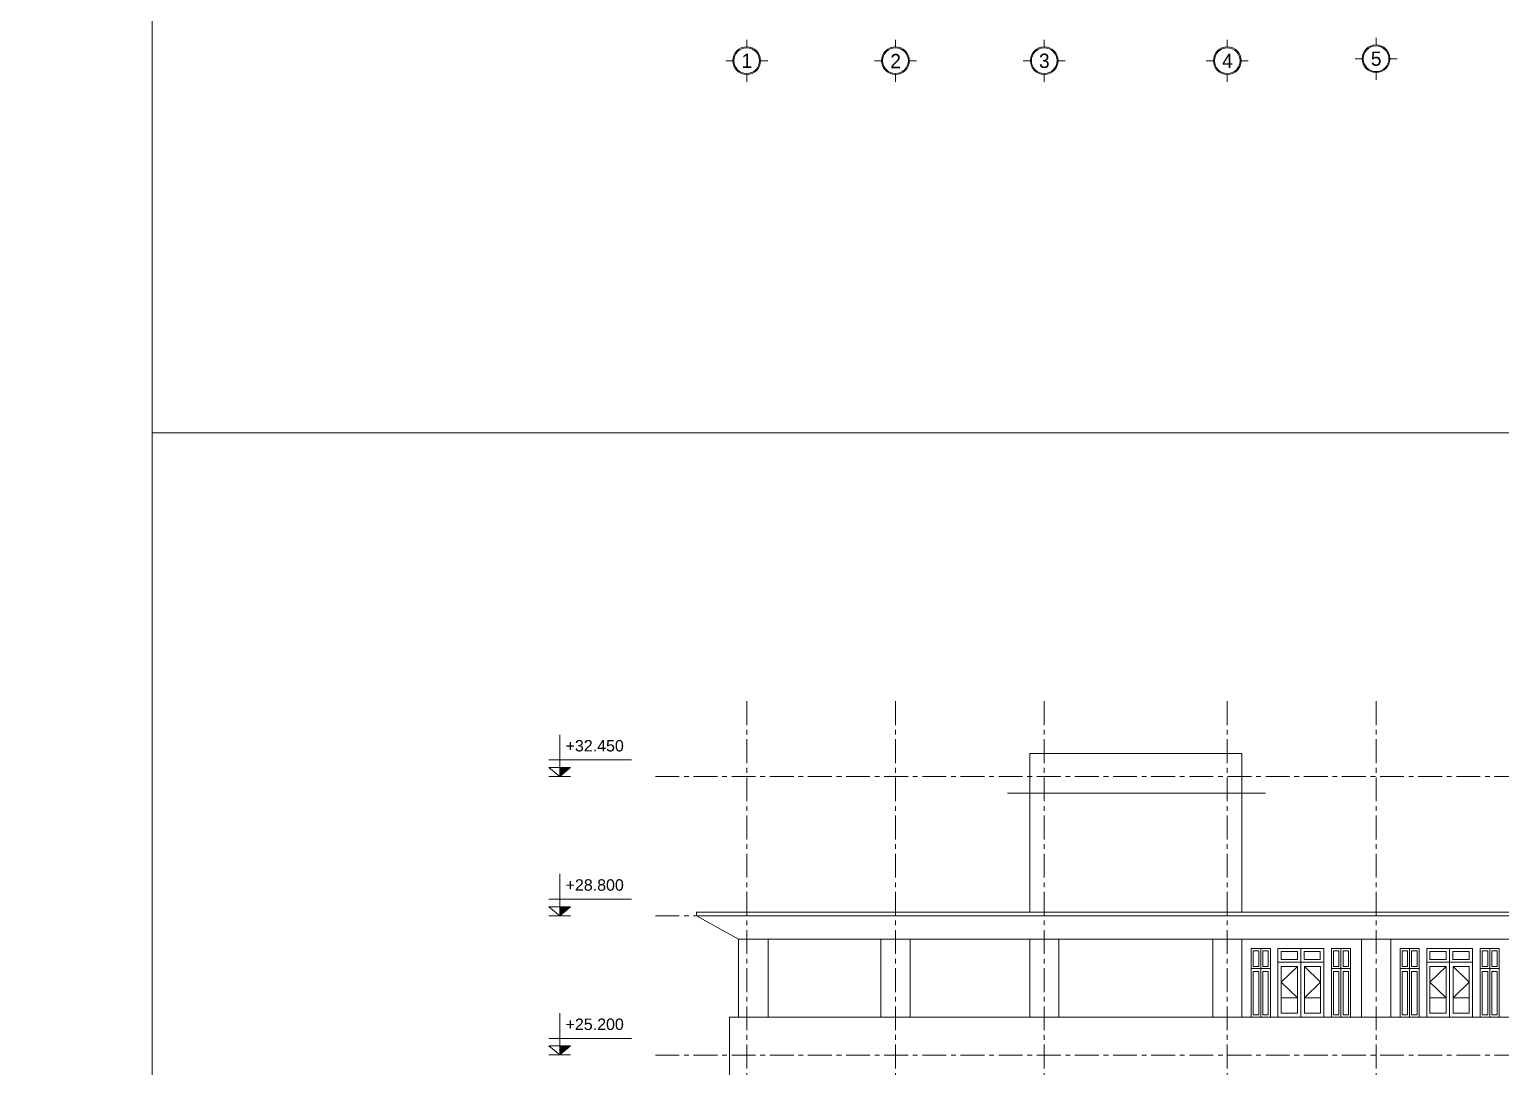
# Model space of a CAD drawing. Header units: millimetres. Extents: x 0 to 8478784, y 0 to 684185.
# Drawn here: x 4005327 to 4043897, y 400113 to 427300 of the extents above; entities that cross this region are included whole.
import ezdxf
from ezdxf.enums import TextEntityAlignment as Align

# ---------------------------------------------------------------- set-up
doc = ezdxf.new("R2010")
doc.units = ezdxf.units.MM
doc.header["$LTSCALE"] = 5000
doc.header["$MEASUREMENT"] = 0
doc.linetypes.add('CENTER', pattern=[2, 1.25, -0.25, 0.25, -0.25])
for name, color, linetype, lineweight in [('00-XM.Dim', 8, 'Continuous', 15), ('00-XMT.Axes', 22, 'CENTER', 15), ('00-XMT.Text', 4, 'Continuous', 20), ('02-XMT.Beams', 94, 'Continuous', 25), ('NET KY HIEU', 31, 'Continuous', 20), ('net thay', 7, 'Continuous', 15)]:
    doc.layers.add(name, color=color, linetype=linetype, lineweight=lineweight)
doc.styles.add('CHU THUONG', font='chhbg.shx', dxfattribs={"width": 0.8, "height": 220})
doc.styles.add('huan-vnari', font='VNARIAL.TTF', dxfattribs={"height": 300})
doc.styles.add('VnAvantH', font='VHAVAN.TTF')

# ---------------------------------------------------------------- blocks, each defined once
blk = doc.blocks.new('cot')
at = {"layer": 'NET KY HIEU', "color": 7}
for p, q in [((0, 615), (0, 0)), ((1060, 243), (-160, 243)), ((0, 0), (-160, 133)), ((160, 133), (-160, 133)), ((0, 0), (160, 133))]:
    blk.add_line(p, q, dxfattribs=at)
at = {"layer": 'NET KY HIEU', "color": 1, "ltscale": 600}
blk.add_line((160, 0), (-160, 0), dxfattribs=at)
at = {"layer": 'NET KY HIEU', "ltscale": 600}
blk.add_solid([(0, 0), (0, 133), (160, 133)], dxfattribs=at)
at = {"layer": 'NET KY HIEU', "color": 3, "style": 'CHU THUONG', "width": 0.8}
blk.add_attdef('%%P0.000', text='', height=220, dxfattribs=at).set_placement((87, 453), align=Align.MIDDLE_LEFT)
blk = doc.blocks.new('00-XMT-Axis symbol')
at = {"layer": '00-XMT.Axes', "linetype": 'Continuous'}
for p, q in [((0, 2.9), (0, 4.4)), ((-2.9, 0), (-4.4, 0)), ((2.9, 0), (4.4, 0)), ((0, -2.9), (0, -4.4))]:
    blk.add_line(p, q, dxfattribs=at)
blk.add_circle((0, 0), 2.9, dxfattribs=at)
at = {"layer": '00-XMT.Axes', "color": 7, "linetype": 'Continuous'}
blk.add_circle((0, 0), 2.7, dxfattribs=at)
at = {"layer": '00-XMT.Text', "color": 7, "style": 'VnAvantH'}
blk.add_attdef('00', text='', height=3, dxfattribs=at).set_placement((0.03, -1.47), align=Align.CENTER)

msp = doc.modelspace()

# ---------------------------------------------------------------- linework, layer by layer
at = {"layer": '00-XMT.Axes', "color": 8, "linetype": 'CENTER', "lineweight": 15, "ltscale": 0.1}
for p, q in [((4024132.5, 409691.2), (4024132.5, 372640)), ((4028032.5, 409691.2), (4028032.5, 372640)), ((4031932.5, 409691.2), (4031932.5, 372640)), ((4036732.5, 409691.2), (4036732.5, 372640)), ((4040632.5, 409691.2), (4040632.5, 372640)), ((4021738.8, 407712.9), (4081497.1, 407712.9)), ((4021738.8, 404062.9), (4081497.1, 404062.9)), ((4021738.8, 400412.9), (4081497.1, 400412.9))]:
    msp.add_line(p, q, dxfattribs=at)
at = {"layer": '02-XMT.Beams', "linetype": 'ByBlock', "lineweight": 15}
for p, q in [((4031551, 408317.4), (4037117, 408317.4)), ((4031551, 404162.9), (4031551, 408317.4)), ((4037117, 404162.9), (4037117, 408317.4)), ((4030969.1, 407278.7), (4037732.3, 407278.7)), ((4022816.8, 404062.9), (4022816.8, 404162.9)), ((4022816.8, 404162.9), (4082118.1, 404162.9)), ((4023914.4, 403452.3), (4022816.8, 404062.9)), ((4022816.8, 404062.9), (4082118.1, 404062.9)), ((4023914.4, 401412), (4023914.4, 403452.3)), ((4023914.4, 403452.3), (4081020.5, 403452.3)), ((4024699, 403452.3), (4024699, 401412)), ((4027651, 401412), (4027651, 403452.3)), ((4028417, 403452.3), (4028417, 401412)), ((4031551, 401412), (4031551, 403452.3)), ((4032317, 403452.3), (4032317, 401412)), ((4036351, 401412), (4036351, 403452.3)), ((4037117, 403452.3), (4037117, 401412)), ((4040251, 401412), (4040251, 403452.3)), ((4041017, 403452.3), (4041017, 401412)), ((4037861.6, 403209.5), (4037361.6, 403209.5)), ((4037361.6, 403209.5), (4037361.6, 401409.5)), ((4037414.2, 403142.7), (4037556.3, 403142.7)), ((4037414.2, 403142.7), (4037414.2, 402733.9)), ((4037556.3, 403142.7), (4037556.3, 402733.9)), ((4037611.6, 403209.5), (4037611.6, 402680.6)), ((4037664.2, 403142.7), (4037806.3, 403142.7)), ((4037664.2, 403142.7), (4037664.2, 402733.9)), ((4037806.3, 403142.7), (4037806.3, 402733.9)), ((4037861.6, 401409.5), (4037861.6, 403209.5)), ((4038061.6, 401409.5), (4038061.6, 403209.5)), ((4038061.6, 403209.5), (4039261.6, 403209.5)), ((4038061.6, 401409.5), (4038061.6, 403209.5)), ((4038061.6, 403209.5), (4039261.6, 403209.5)), ((4038145.8, 403127.9), (4038570.4, 403127.9)), ((4038145.8, 403127.9), (4038145.8, 402918.6)), ((4038145.8, 403127.9), (4038570.4, 403127.9)), ((4038145.8, 403127.9), (4038145.8, 402918.6)), ((4038570.4, 403127.9), (4038570.4, 402918.6)), ((4038570.4, 403127.9), (4038570.4, 402918.6)), ((4038661.6, 403209.5), (4038661.6, 402847.8)), ((4038661.6, 403209.5), (4038661.6, 402847.8)), ((4038745.8, 403127.9), (4039170.4, 403127.9)), ((4038745.8, 403127.9), (4038745.8, 402918.6)), ((4038745.8, 403127.9), (4039170.4, 403127.9)), ((4038745.8, 403127.9), (4038745.8, 402918.6)), ((4039170.4, 403127.9), (4039170.4, 402918.6)), ((4039170.4, 403127.9), (4039170.4, 402918.6)), ((4039261.6, 403209.5), (4039261.6, 401409.5)), ((4039261.6, 403209.5), (4039261.6, 401409.5)), ((4039461.6, 403209.5), (4039461.6, 401409.5)), ((4039461.6, 403209.5), (4039961.6, 403209.5)), ((4039461.6, 401409.5), (4039461.6, 403209.5)), ((4039461.6, 403209.5), (4039961.6, 403209.5)), ((4039461.6, 403209.5), (4039461.6, 401409.5)), ((4039461.6, 403209.5), (4039961.6, 403209.5)), ((4039461.6, 401409.5), (4039461.6, 403209.5)), ((4039461.6, 403209.5), (4039961.6, 403209.5)), ((4039658.9, 403142.7), (4039516.9, 403142.7)), ((4039516.9, 403142.7), (4039516.9, 402733.9)), ((4039658.9, 403142.7), (4039516.9, 403142.7)), ((4039516.9, 403142.7), (4039516.9, 402733.9)), ((4039658.9, 403142.7), (4039658.9, 402733.9)), ((4039658.9, 403142.7), (4039658.9, 402733.9)), ((4039711.6, 403209.5), (4039711.6, 402680.6)), ((4039711.6, 403209.5), (4039711.6, 402680.6)), ((4039908.9, 403142.7), (4039766.9, 403142.7)), ((4039766.9, 403142.7), (4039766.9, 402733.9)), ((4039908.9, 403142.7), (4039766.9, 403142.7)), ((4039766.9, 403142.7), (4039766.9, 402733.9)), ((4039908.9, 403142.7), (4039908.9, 402733.9)), ((4039908.9, 403142.7), (4039908.9, 402733.9)), ((4039961.6, 403209.5), (4039961.6, 401409.5)), ((4039961.6, 403209.5), (4039961.6, 401409.5)), ((4039961.6, 403209.5), (4039961.6, 401409.5)), ((4039961.6, 403209.5), (4039961.6, 401409.5)), ((4041761.6, 403209.5), (4041261.6, 403209.5)), ((4041261.6, 403209.5), (4041261.6, 401409.5)), ((4041314.2, 403142.7), (4041456.3, 403142.7)), ((4041314.2, 403142.7), (4041314.2, 402733.9)), ((4041456.3, 403142.7), (4041456.3, 402733.9)), ((4041511.6, 403209.5), (4041511.6, 402680.6)), ((4041564.2, 403142.7), (4041706.3, 403142.7)), ((4041564.2, 403142.7), (4041564.2, 402733.9)), ((4041706.3, 403142.7), (4041706.3, 402733.9)), ((4041761.6, 401409.5), (4041761.6, 403209.5)), ((4041961.6, 401409.5), (4041961.6, 403209.5)), ((4041961.6, 403209.5), (4043161.6, 403209.5)), ((4042045.8, 403127.9), (4042470.4, 403127.9)), ((4042045.8, 403127.9), (4042045.8, 402918.6)), ((4042470.4, 403127.9), (4042470.4, 402918.6)), ((4042561.6, 403209.5), (4042561.6, 402847.8)), ((4042645.8, 403127.9), (4043070.4, 403127.9)), ((4042645.8, 403127.9), (4042645.8, 402918.6)), ((4043070.4, 403127.9), (4043070.4, 402918.6)), ((4043161.6, 403209.5), (4043161.6, 401409.5)), ((4043361.6, 403209.5), (4043361.6, 401409.5)), ((4043361.6, 403209.5), (4043861.6, 403209.5)), ((4043361.6, 401409.5), (4043361.6, 403209.5)), ((4043361.6, 403209.5), (4043861.6, 403209.5)), ((4043558.9, 403142.7), (4043416.9, 403142.7)), ((4043416.9, 403142.7), (4043416.9, 402733.9)), ((4043558.9, 403142.7), (4043558.9, 402733.9)), ((4043611.6, 403209.5), (4043611.6, 402680.6)), ((4043808.9, 403142.7), (4043666.9, 403142.7)), ((4043666.9, 403142.7), (4043666.9, 402733.9)), ((4043808.9, 403142.7), (4043808.9, 402733.9)), ((4043861.6, 403209.5), (4043861.6, 401409.5)), ((4043861.6, 403209.5), (4043861.6, 401409.5)), ((4037361.6, 402680.6), (4037861.6, 402680.6)), ((4037556.3, 402733.9), (4037414.2, 402733.9)), ((4037611.6, 402680.6), (4037611.6, 401409.5)), ((4037806.3, 402733.9), (4037664.2, 402733.9)), ((4038061.6, 402847.8), (4039261.6, 402847.8)), ((4038061.6, 402847.8), (4039261.6, 402847.8)), ((4038145.4, 402738.5), (4038569.7, 402738.5)), ((4038145.4, 401511.3), (4038145.4, 402738.5)), ((4038145.4, 402738.5), (4038145.4, 401913.6)), ((4038569.7, 402738.5), (4038145.4, 402326)), ((4038145.4, 402738.5), (4038569.7, 402738.5)), ((4038145.4, 401511.3), (4038145.4, 402738.5)), ((4038145.4, 402738.5), (4038145.4, 401913.6)), ((4038569.7, 402738.5), (4038145.4, 402326)), ((4038570.4, 402918.6), (4038145.8, 402918.6)), ((4038570.4, 402918.6), (4038145.8, 402918.6)), ((4038569.7, 402738.5), (4038569.7, 401511.3)), ((4038569.7, 402738.5), (4038569.7, 401511.3)), ((4038661.6, 402847.8), (4038661.6, 401409.5)), ((4038661.6, 402847.8), (4038661.6, 401409.5)), ((4039170.4, 402918.6), (4038745.8, 402918.6)), ((4039170.4, 402918.6), (4038745.8, 402918.6)), ((4039177.8, 402738.5), (4038753.5, 402738.5)), ((4038753.5, 402738.5), (4038753.5, 401511.3)), ((4038753.5, 402738.5), (4039177.8, 402326)), ((4039177.8, 402738.5), (4038753.5, 402738.5)), ((4038753.5, 402738.5), (4038753.5, 401511.3)), ((4038753.5, 402738.5), (4039177.8, 402326)), ((4039177.8, 401511.3), (4039177.8, 402738.5)), ((4039177.8, 402738.5), (4039177.8, 401913.6)), ((4039177.8, 401511.3), (4039177.8, 402738.5)), ((4039177.8, 402738.5), (4039177.8, 401913.6)), ((4039461.6, 402680.6), (4039961.6, 402680.6)), ((4039961.6, 402680.6), (4039461.6, 402680.6)), ((4039461.6, 402680.6), (4039961.6, 402680.6)), ((4039961.6, 402680.6), (4039461.6, 402680.6)), ((4039516.9, 402733.9), (4039658.9, 402733.9)), ((4039516.9, 402733.9), (4039658.9, 402733.9)), ((4039711.6, 402680.6), (4039711.6, 401409.5)), ((4039711.6, 402680.6), (4039711.6, 401409.5)), ((4039766.9, 402733.9), (4039908.9, 402733.9)), ((4039766.9, 402733.9), (4039908.9, 402733.9)), ((4041261.6, 402680.6), (4041761.6, 402680.6)), ((4041456.3, 402733.9), (4041314.2, 402733.9)), ((4041511.6, 402680.6), (4041511.6, 401409.5)), ((4041706.3, 402733.9), (4041564.2, 402733.9)), ((4041961.6, 402847.8), (4043161.6, 402847.8)), ((4042045.4, 402738.5), (4042469.7, 402738.5)), ((4042045.4, 401511.3), (4042045.4, 402738.5)), ((4042045.4, 402738.5), (4042045.4, 401913.6)), ((4042469.7, 402738.5), (4042045.4, 402326)), ((4042470.4, 402918.6), (4042045.8, 402918.6)), ((4042469.7, 402738.5), (4042469.7, 401511.3)), ((4042561.6, 402847.8), (4042561.6, 401409.5)), ((4043070.4, 402918.6), (4042645.8, 402918.6)), ((4043077.8, 402738.5), (4042653.5, 402738.5)), ((4042653.5, 402738.5), (4042653.5, 401511.3)), ((4042653.5, 402738.5), (4043077.8, 402326)), ((4043077.8, 401511.3), (4043077.8, 402738.5)), ((4043077.8, 402738.5), (4043077.8, 401913.6)), ((4043361.6, 402680.6), (4043861.6, 402680.6)), ((4043861.6, 402680.6), (4043361.6, 402680.6)), ((4043416.9, 402733.9), (4043558.9, 402733.9)), ((4043611.6, 402680.6), (4043611.6, 401409.5)), ((4043666.9, 402733.9), (4043808.9, 402733.9)), ((4037413.7, 402601.4), (4037556.3, 402601.4)), ((4037413.7, 402601.4), (4037413.7, 401470.2)), ((4037556.3, 402601.4), (4037556.3, 401470.2)), ((4037663.7, 402601.4), (4037806.3, 402601.4)), ((4037663.7, 402601.4), (4037663.7, 401470.2)), ((4037806.3, 402601.4), (4037806.3, 401470.2)), ((4038145.4, 402326), (4038569.7, 401913.6)), ((4038145.4, 402326), (4038569.7, 401913.6)), ((4039177.8, 402326), (4038753.5, 401913.6)), ((4039177.8, 402326), (4038753.5, 401913.6)), ((4039659.5, 402601.4), (4039516.9, 402601.4)), ((4039516.9, 402601.4), (4039516.9, 401470.2)), ((4039659.5, 402601.4), (4039516.9, 402601.4)), ((4039516.9, 402601.4), (4039516.9, 401470.2)), ((4039659.5, 402601.4), (4039659.5, 401470.2)), ((4039659.5, 402601.4), (4039659.5, 401470.2)), ((4039909.5, 402601.4), (4039766.9, 402601.4)), ((4039766.9, 402601.4), (4039766.9, 401470.2)), ((4039909.5, 402601.4), (4039766.9, 402601.4)), ((4039766.9, 402601.4), (4039766.9, 401470.2)), ((4039909.5, 402601.4), (4039909.5, 401470.2)), ((4039909.5, 402601.4), (4039909.5, 401470.2)), ((4041313.7, 402601.4), (4041456.3, 402601.4)), ((4041313.7, 402601.4), (4041313.7, 401470.2)), ((4041456.3, 402601.4), (4041456.3, 401470.2)), ((4041563.7, 402601.4), (4041706.3, 402601.4)), ((4041563.7, 402601.4), (4041563.7, 401470.2)), ((4041706.3, 402601.4), (4041706.3, 401470.2)), ((4042045.4, 402326), (4042469.7, 401913.6)), ((4043077.8, 402326), (4042653.5, 401913.6)), ((4043559.5, 402601.4), (4043416.9, 402601.4)), ((4043416.9, 402601.4), (4043416.9, 401470.2)), ((4043559.5, 402601.4), (4043559.5, 401470.2)), ((4043809.5, 402601.4), (4043666.9, 402601.4)), ((4043666.9, 402601.4), (4043666.9, 401470.2)), ((4043809.5, 402601.4), (4043809.5, 401470.2)), ((4038145.4, 401913.6), (4038569.7, 401913.6)), ((4038145.4, 401913.6), (4038569.7, 401913.6)), ((4039177.8, 401913.6), (4038753.5, 401913.6)), ((4039177.8, 401913.6), (4038753.5, 401913.6)), ((4042045.4, 401913.6), (4042469.7, 401913.6)), ((4043077.8, 401913.6), (4042653.5, 401913.6)), ((4023677.7, 378483.6), (4023677.7, 401412)), ((4023677.7, 401412), (4081245, 401412)), ((4037361.6, 401409.5), (4037861.6, 401409.5)), ((4037556.3, 401470.2), (4037413.7, 401470.2)), ((4037806.3, 401470.2), (4037663.7, 401470.2)), ((4039261.6, 401409.5), (4038061.6, 401409.5)), ((4039261.6, 401409.5), (4038061.6, 401409.5)), ((4038569.7, 401511.3), (4038145.4, 401511.3)), ((4038569.7, 401511.3), (4038145.4, 401511.3)), ((4038753.5, 401511.3), (4039177.8, 401511.3)), ((4038753.5, 401511.3), (4039177.8, 401511.3)), ((4039961.6, 401409.5), (4039461.6, 401409.5)), ((4039961.6, 401409.5), (4039461.6, 401409.5)), ((4039961.6, 401409.5), (4039461.6, 401409.5)), ((4039961.6, 401409.5), (4039461.6, 401409.5)), ((4039516.9, 401470.2), (4039659.5, 401470.2)), ((4039516.9, 401470.2), (4039659.5, 401470.2)), ((4039766.9, 401470.2), (4039909.5, 401470.2)), ((4039766.9, 401470.2), (4039909.5, 401470.2)), ((4041261.6, 401409.5), (4041761.6, 401409.5)), ((4041456.3, 401470.2), (4041313.7, 401470.2)), ((4041706.3, 401470.2), (4041563.7, 401470.2)), ((4043161.6, 401409.5), (4041961.6, 401409.5)), ((4042469.7, 401511.3), (4042045.4, 401511.3)), ((4042653.5, 401511.3), (4043077.8, 401511.3)), ((4043861.6, 401409.5), (4043361.6, 401409.5)), ((4043861.6, 401409.5), (4043361.6, 401409.5)), ((4043416.9, 401470.2), (4043559.5, 401470.2)), ((4043666.9, 401470.2), (4043809.5, 401470.2))]:
    msp.add_line(p, q, dxfattribs=at)
for points in [[(4008544, 476124), (4092644, 476124), (4092644, 416724), (4008544, 416724)], [(4008544, 416724), (4092644, 416724), (4092644, 357324), (4008544, 357324)]]:
    msp.add_lwpolyline(points, close=True, dxfattribs=at)
at = {"layer": 'net thay', "linetype": 'CENTER', "lineweight": 15}
msp.add_circle((3911642, 421190.5), 262994, dxfattribs=at)

# ---------------------------------------------------------------- block references
at = {"layer": '00-XM.Dim', "linetype": 'CENTER', "lineweight": 15}
ref = msp.add_blockref('00-XMT-Axis symbol', (4024132.5, 426480.3), dxfattribs=dict(at, xscale=-125, yscale=125, zscale=125, rotation=180))
ref.add_attrib('00', '1', dxfattribs={"layer": '00-XMT.Text', "color": 7, "height": 375, "style": 'VnAvantH'}).set_placement((4024135.6, 426289.3), align=Align.CENTER)
ref = msp.add_blockref('00-XMT-Axis symbol', (4028032.5, 426480.3), dxfattribs=dict(at, xscale=-125, yscale=125, zscale=125, rotation=180))
ref.add_attrib('00', '2', dxfattribs={"layer": '00-XMT.Text', "color": 7, "height": 375, "style": 'VnAvantH'}).set_placement((4028035.6, 426283.1), align=Align.CENTER)
ref = msp.add_blockref('00-XMT-Axis symbol', (4031932.5, 426480.3), dxfattribs=dict(at, xscale=-125, yscale=125, zscale=125, rotation=180))
ref.add_attrib('00', '3', dxfattribs={"layer": '00-XMT.Text', "color": 7, "height": 375, "style": 'VnAvantH'}).set_placement((4031935.6, 426289.8), align=Align.CENTER)
ref = msp.add_blockref('00-XMT-Axis symbol', (4036732.5, 426480.3), dxfattribs=dict(at, xscale=-125, yscale=125, zscale=125, rotation=180))
ref.add_attrib('00', '4', dxfattribs={"layer": '00-XMT.Text', "color": 7, "height": 375, "style": 'VnAvantH'}).set_placement((4036735.6, 426289.3), align=Align.CENTER)
ref = msp.add_blockref('00-XMT-Axis symbol', (4040632.5, 426530.3), dxfattribs=dict(at, xscale=-125, yscale=125, zscale=125, rotation=180))
ref.add_attrib('00', '5', dxfattribs={"layer": '00-XMT.Text', "color": 7, "height": 375, "style": 'VnAvantH'}).set_placement((4040635.6, 426346), align=Align.CENTER)
at = {"layer": 'NET KY HIEU', "linetype": 'Continuous'}
ref = msp.add_blockref('cot', (4019229.6, 407716.9), dxfattribs=dict(at, xscale=1.779624497517943, yscale=1.779624497401528, zscale=1.779624497417484))
ref.add_attrib('%%P0.000', '+32.450', dxfattribs={"color": 3, "height": 300, "style": 'huan-vnari'}).set_placement((4019384.2, 408522.3), align=Align.MIDDLE_LEFT)
ref = msp.add_blockref('cot', (4019229.6, 404066.9), dxfattribs=dict(at, xscale=1.779624497517943, yscale=1.779624497401528, zscale=1.779624497417484))
ref.add_attrib('%%P0.000', '+28.800', dxfattribs={"color": 3, "height": 300, "style": 'huan-vnari'}).set_placement((4019384.2, 404872.3), align=Align.MIDDLE_LEFT)
ref = msp.add_blockref('cot', (4019229.6, 400416.9), dxfattribs=dict(at, xscale=1.779624497517943, yscale=1.779624497401528, zscale=1.779624497417484))
ref.add_attrib('%%P0.000', '+25.200', dxfattribs={"color": 3, "height": 300, "style": 'huan-vnari'}).set_placement((4019384.2, 401222.3), align=Align.MIDDLE_LEFT)

doc.saveas('drawing.dxf')
